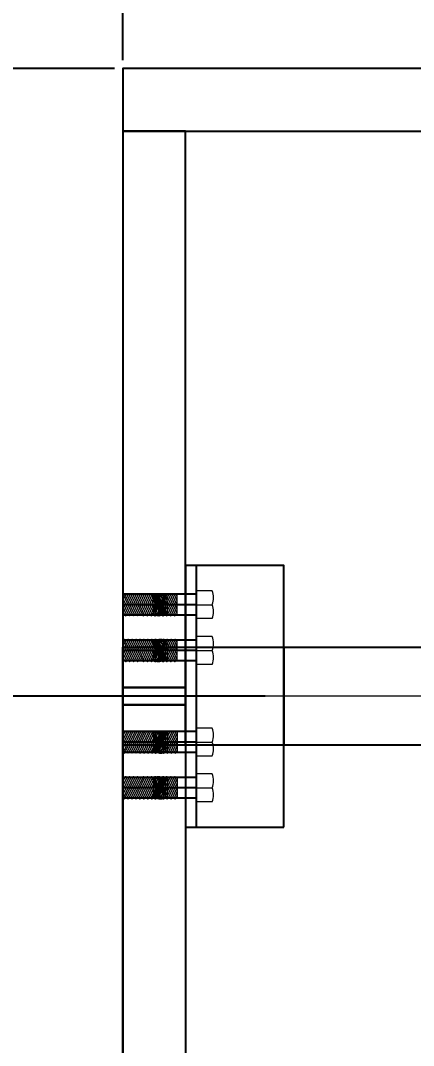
# Model space of a CAD drawing. Header units: millimetres. Extents: x 3470347 to 5996549, y -3470518 to 17149644.
# Drawn here: x 4832415 to 4832715, y 6640360 to 6641144 of the extents above; entities that cross this region are included whole.
import ezdxf

# ---------------------------------------------------------------- set-up
doc = ezdxf.new("R2010")
doc.units = ezdxf.units.MM
doc.header["$MEASUREMENT"] = 0
doc.header["$PDMODE"] = 35
doc.header["$PDSIZE"] = -5
doc.linetypes.add('CENTER', pattern=[50.8, 31.75, -6.35, 6.35, -6.35])
doc.layers.get('0').update_dxf_attribs({"linetype": 'CONTINUOUS', "lineweight": 25})
doc.layers.get('DEFPOINTS').update_dxf_attribs({"linetype": 'CONTINUOUS', "lineweight": 25})
doc.layers.add('BOLT', color=1, linetype='CONTINUOUS')
doc.layers.add('lintel', color=2, linetype='CONTINUOUS')
doc.layers.add('CENTER', color=8, linetype='CENTER', lineweight=0)
doc.layers.add('channnel', color=2, linetype='CONTINUOUS', lineweight=15)
doc.styles.add('DIM', font='geniso.shx', dxfattribs={"width": 0.85})
doc.dimstyles.new('ST-100', dxfattribs={"dimscale": 100, "dimtxt": 7, "dimasz": 5, "dimexe": 0.18, "dimexo": 0.0625, "dimgap": 0.2, "dimtad": 0, "dimdec": 0, "dimzin": 0, "dimdsep": 46, "dimtxsty": 'DIM', "dimblk": 'OPEN90', "dimcen": 0.09, "dimclrd": 256, "dimclrt": 7, "dimadec": 0, "dimazin": 0, "dimtfac": 1, "dimtdec": 0, "dimtofl": 0, "dimtmove": 0, "dimatfit": 3, "dimldrblk": 'OPEN90', "dimfxl": 1, "dimtolj": 1, "dimtzin": 0, "dimlwd": -1, "dimarcsym": 0})

# ---------------------------------------------------------------- blocks, each defined once
blk = doc.blocks.new('_Open90')
at = {"color": 0, "linetype": 'ByBlock', "lineweight": -2}
for p, q in [((-0.5, 0.5), (0, 0)), ((0, 0), (-1, 0)), ((0, 0), (-0.5, -0.5))]:
    blk.add_line(p, q, dxfattribs=at)
blk = doc.blocks.new('*D1783')
at = {"layer": 'BOLT', "color": 0, "lineweight": -2}
for p, q in [((4832601.62, 6640627.26), (4830755.26, 6640627.26)), ((4832601.62, 6634827.26), (4830755.26, 6634827.26))]:
    blk.add_line(p, q, dxfattribs=at)
at = {"layer": 'BOLT'}
for p, q in [((4830773.26, 6640127.26), (4830773.26, 6638384.96)), ((4830773.26, 6635327.26), (4830773.26, 6637069.56))]:
    blk.add_line(p, q, dxfattribs=at)
at = {"layer": 'DEFPOINTS', "color": 0}
for p in [(4832607.87, 6640627.26), (4830773.26, 6634827.26), (4832607.87, 6634827.26)]:
    blk.add_point(p, dxfattribs=at)
at = {"layer": 'BOLT', "xscale": 500, "yscale": 500, "zscale": 500}
for p, rotation in [((4830773.26, 6640627.26), 90), ((4830773.26, 6634827.26), 270)]:
    blk.add_blockref('_Open90', p, dxfattribs=dict(at, rotation=rotation))
at = {"layer": 'BOLT', "color": 7, "insert": (4830773.26, 6637727.26), "char_height": 600, "attachment_point": 5, "rotation": 90, "style": 'DIM'}
blk.add_mtext('\\A1;5800', dxfattribs=at)
blk = doc.blocks.new('*D1790')
at = {"layer": 'BOLT', "color": 0, "lineweight": -2}
for p, q in [((4832492.87, 6641113.51), (4832492.87, 6644504.97)), ((4862492.87, 6641113.51), (4862492.87, 6644504.97))]:
    blk.add_line(p, q, dxfattribs=at)
at = {"layer": 'BOLT'}
for p, q in [((4832992.87, 6644486.97), (4844999.37, 6644486.97)), ((4861992.87, 6644486.97), (4849986.37, 6644486.97))]:
    blk.add_line(p, q, dxfattribs=at)
at = {"layer": 'DEFPOINTS', "color": 0}
for p in [(4862492.87, 6644486.97), (4832492.87, 6641107.26), (4862492.87, 6641107.26)]:
    blk.add_point(p, dxfattribs=at)
at = {"layer": 'BOLT', "xscale": 500, "yscale": 500, "zscale": 500, "rotation": 180}
blk.add_blockref('_Open90', (4832492.87, 6644486.97), dxfattribs=at)
at = {"layer": 'BOLT', "xscale": 500, "yscale": 500, "zscale": 500}
blk.add_blockref('_Open90', (4862492.87, 6644486.97), dxfattribs=at)
at = {"layer": 'BOLT', "color": 7, "insert": (4847492.87, 6644486.97), "char_height": 600, "attachment_point": 5, "style": 'DIM'}
blk.add_mtext('\\A1;30000 WALL O/O', dxfattribs=at)
blk = doc.blocks.new('*D1791')
at = {"layer": 'BOLT', "color": 0, "lineweight": -2}
for p, q in [((4832486.62, 6641107.26), (4828543.91, 6641107.26)), ((4832486.62, 6611107.26), (4828543.91, 6611107.26))]:
    blk.add_line(p, q, dxfattribs=at)
at = {"layer": 'BOLT'}
for p, q in [((4828561.91, 6640607.26), (4828561.91, 6628600.76)), ((4828561.91, 6611607.26), (4828561.91, 6623613.76))]:
    blk.add_line(p, q, dxfattribs=at)
at = {"layer": 'DEFPOINTS', "color": 0}
for p in [(4832492.87, 6641107.26), (4828561.91, 6611107.26), (4832492.87, 6611107.26)]:
    blk.add_point(p, dxfattribs=at)
at = {"layer": 'BOLT', "xscale": 500, "yscale": 500, "zscale": 500}
for p, rotation in [((4828561.91, 6641107.26), 90), ((4828561.91, 6611107.26), 270)]:
    blk.add_blockref('_Open90', p, dxfattribs=dict(at, rotation=rotation))
at = {"layer": 'BOLT', "color": 7, "insert": (4828561.91, 6626107.26), "char_height": 600, "attachment_point": 5, "rotation": 90, "style": 'DIM'}
blk.add_mtext('\\A1;30000 WALL O/O', dxfattribs=at)

msp = doc.modelspace()

# ---------------------------------------------------------------- linework, layer by layer
at = {"color": 3}
msp.add_line((4832548.87, 6640727.26, 0), (4832548.87, 6640527.26, 0), dxfattribs=at)
at = {"color": 8, "linetype": 'ByBlock'}
for p, q in [((4832548.87, 6640705.26, 0), (4832492.87, 6640705.26, 0)), ((4832548.87, 6640697.26, 0), (4832492.87, 6640697.26, 0)), ((4832548.87, 6640689.26, 0), (4832492.87, 6640689.26, 0)), ((4832548.87, 6640670.26, 0), (4832492.87, 6640670.26, 0)), ((4832548.87, 6640662.26, 0), (4832492.87, 6640662.26, 0)), ((4832548.87, 6640654.26, 0), (4832492.87, 6640654.26, 0)), ((4832548.87, 6640600.26, 0), (4832492.87, 6640600.26, 0)), ((4832548.87, 6640592.26, 0), (4832492.87, 6640592.26, 0)), ((4832548.87, 6640584.26, 0), (4832492.87, 6640584.26, 0)), ((4832548.87, 6640565.26, 0), (4832492.87, 6640565.26, 0)), ((4832548.87, 6640557.26, 0), (4832492.87, 6640557.26, 0)), ((4832548.87, 6640549.26, 0), (4832492.87, 6640549.26, 0))]:
    msp.add_line(p, q, dxfattribs=at)
at = {"color": 2}
for p, q in [((4832540.87, 6640633.93, 0), (4832492.87, 6640633.93, 0)), ((4832540.87, 6640633.93, 0), (4832492.87, 6640633.93, 0)), ((4832540.87, 6640620.59, 0), (4832492.87, 6640620.59, 0)), ((4832540.87, 6640620.59, 0), (4832492.87, 6640620.59, 0))]:
    msp.add_line(p, q, dxfattribs=at)
at = {"color": 8, "elevation": 0}
msp.add_lwpolyline([(4832492.87, 6641107.26), (4832492.87, 6611107.26), (4862492.87, 6611107.26), (4862492.87, 6641107.26)], close=True, dxfattribs=at)
at = {"color": 6, "linetype": 'ByBlock', "elevation": 0}
for points in [[(4832878.7, 6641059.26), (4832878.7, 6641107.26), (4832492.87, 6641107.26), (4832492.87, 6641059.26)], [(4832492.87, 6641059.26), (4832492.87, 6640633.93), (4832540.87, 6640633.93), (4832540.87, 6641059.26)], [(4832492.87, 6634833.93), (4832492.87, 6640620.59), (4832540.87, 6640620.59), (4832540.87, 6634833.93)]]:
    msp.add_lwpolyline(points, close=True, dxfattribs=at)
at = {"color": 3, "elevation": 0}
for points in [[(4832615.87, 6640527.26), (4832615.87, 6640727.26), (4832540.87, 6640727.26), (4832540.87, 6640527.26)], [(4832540.87, 6640664.76), (4832615.87, 6640664.76), (4832615.87, 6640589.76), (4832540.87, 6640589.76)]]:
    msp.add_lwpolyline(points, close=True, dxfattribs=at)
at = {"layer": 'CENTER', "color": 8, "ltscale": 60}
msp.add_line((4864873.95, 6640627.26, 0), (4827811.52, 6640627.26, 0), dxfattribs=at)
at = {"layer": 'channnel', "color": 8, "linetype": 'ByBlock'}
for p, q in [((4832548.87, 6640707.93, 0), (4832548.87, 6640686.59, 0)), ((4832561.19, 6640707.93, 0), (4832548.87, 6640707.93, 0)), ((4832548.87, 6640705.26, 0), (4832492.87, 6640705.26, 0)), ((4832492.87, 6640705.26, 0), (4832492.87, 6640689.26, 0)), ((4832534.47, 6640689.26, 0), (4832534.47, 6640705.26, 0)), ((4832548.87, 6640697.26, 0), (4832561.19, 6640697.26, 0)), ((4832548.87, 6640689.26, 0), (4832492.87, 6640689.26, 0)), ((4832561.19, 6640686.59, 0), (4832548.87, 6640686.59, 0)), ((4832548.87, 6640670.26, 0), (4832492.87, 6640670.26, 0)), ((4832492.87, 6640670.26, 0), (4832492.87, 6640654.26, 0)), ((4832534.47, 6640654.26, 0), (4832534.47, 6640670.26, 0)), ((4832548.87, 6640672.93, 0), (4832548.87, 6640651.59, 0)), ((4832561.19, 6640672.93, 0), (4832548.87, 6640672.93, 0)), ((4832548.87, 6640662.26, 0), (4832561.19, 6640662.26, 0)), ((4832548.87, 6640654.26, 0), (4832492.87, 6640654.26, 0)), ((4832561.19, 6640651.59, 0), (4832548.87, 6640651.59, 0)), ((4832548.87, 6640600.26, 0), (4832492.87, 6640600.26, 0)), ((4832492.87, 6640584.26, 0), (4832492.87, 6640600.26, 0)), ((4832534.47, 6640600.26, 0), (4832534.47, 6640584.26, 0)), ((4832548.87, 6640581.59, 0), (4832548.87, 6640602.93, 0)), ((4832561.19, 6640602.93, 0), (4832548.87, 6640602.93, 0)), ((4832548.87, 6640592.26, 0), (4832561.19, 6640592.26, 0)), ((4832548.87, 6640584.26, 0), (4832492.87, 6640584.26, 0)), ((4832561.19, 6640581.59, 0), (4832548.87, 6640581.59, 0)), ((4832548.87, 6640546.59, 0), (4832548.87, 6640567.93, 0)), ((4832561.19, 6640567.93, 0), (4832548.87, 6640567.93, 0)), ((4832548.87, 6640565.26, 0), (4832492.87, 6640565.26, 0)), ((4832492.87, 6640549.26, 0), (4832492.87, 6640565.26, 0)), ((4832534.47, 6640565.26, 0), (4832534.47, 6640549.26, 0)), ((4832548.87, 6640557.26, 0), (4832561.19, 6640557.26, 0)), ((4832548.87, 6640549.26, 0), (4832492.87, 6640549.26, 0)), ((4832561.19, 6640546.59, 0), (4832548.87, 6640546.59, 0))]:
    msp.add_line(p, q, dxfattribs=at)
at = {"layer": 'channnel', "color": 8, "linetype": 'Continuous'}
for p, q in [((4832498.67, 6640689.84, 0), (4832492.87, 6640702.27, 0)), ((4832500.45, 6640689.26, 0), (4832493.26, 6640704.68, 0)), ((4832501.7, 6640689.84, 0), (4832494.51, 6640705.26, 0)), ((4832503.49, 6640689.26, 0), (4832496.3, 6640704.68, 0)), ((4832504.73, 6640689.84, 0), (4832497.54, 6640705.26, 0)), ((4832506.52, 6640689.26, 0), (4832499.33, 6640704.68, 0)), ((4832508.04, 6640689.26, 0), (4832500.58, 6640705.26, 0)), ((4832509.29, 6640689.84, 0), (4832502.37, 6640704.68, 0)), ((4832511.07, 6640689.26, 0), (4832503.61, 6640705.26, 0)), ((4832512.32, 6640689.84, 0), (4832505.4, 6640704.68, 0)), ((4832514.11, 6640689.26, 0), (4832506.65, 6640705.26, 0)), ((4832515.35, 6640689.84, 0), (4832508.44, 6640704.68, 0)), ((4832517.14, 6640689.26, 0), (4832509.68, 6640705.26, 0)), ((4832518.39, 6640689.84, 0), (4832511.47, 6640704.68, 0)), ((4832520.18, 6640689.26, 0), (4832512.72, 6640705.26, 0)), ((4832521.42, 6640689.84, 0), (4832514.5, 6640704.68, 0)), ((4832522.75, 6640689.26, 0), (4832515.29, 6640705.26, 0)), ((4832515.49, 6640689.84, 0), (4832520.57, 6640704.68, 0)), ((4832523.21, 6640689.26, 0), (4832515.75, 6640705.26, 0)), ((4832516.68, 6640689.26, 0), (4832515.89, 6640705.26, 0)), ((4832524, 6640689.84, 0), (4832517.08, 6640704.68, 0)), ((4832517.28, 6640689.26, 0), (4832521.82, 6640705.26, 0)), ((4832524.46, 6640689.84, 0), (4832517.54, 6640704.68, 0)), ((4832517.93, 6640689.84, 0), (4832517.68, 6640704.68, 0)), ((4832525.78, 6640689.26, 0), (4832518.32, 6640705.26, 0)), ((4832526.25, 6640689.26, 0), (4832518.78, 6640705.26, 0)), ((4832519.72, 6640689.26, 0), (4832524.26, 6640705.26, 0)), ((4832519.96, 6640705.01, 0), (4832519.84, 6640705.26, 0)), ((4832527.03, 6640689.84, 0), (4832520.11, 6640704.68, 0)), ((4832520.96, 6640689.84, 0), (4832526.04, 6640704.68, 0)), ((4832528.82, 6640689.26, 0), (4832521.36, 6640705.26, 0)), ((4832522.99, 6640705.01, 0), (4832522.88, 6640705.26, 0)), ((4832530.07, 6640689.84, 0), (4832523.15, 6640704.68, 0)), ((4832523.86, 6640689.84, 0), (4832523.61, 6640704.68, 0)), ((4832531.85, 6640689.26, 0), (4832524.39, 6640705.26, 0)), ((4832525.65, 6640689.26, 0), (4832524.85, 6640705.26, 0)), ((4832526.03, 6640705.01, 0), (4832525.91, 6640705.26, 0)), ((4832533.1, 6640689.84, 0), (4832526.18, 6640704.68, 0)), ((4832526.89, 6640689.84, 0), (4832526.64, 6640704.68, 0)), ((4832534.47, 6640690.15, 0), (4832527.43, 6640705.26, 0)), ((4832529.06, 6640705.01, 0), (4832528.94, 6640705.26, 0)), ((4832534.47, 6640693.41, 0), (4832529.21, 6640704.68, 0)), ((4832534.47, 6640696.66, 0), (4832530.46, 6640705.26, 0)), ((4832532.09, 6640705.01, 0), (4832531.98, 6640705.26, 0)), ((4832534.47, 6640699.91, 0), (4832532.25, 6640704.68, 0)), ((4832534.47, 6640703.17, 0), (4832533.5, 6640705.26, 0)), ((4832535.13, 6640705.01, 0), (4832535.01, 6640705.26, 0)), ((4832497.42, 6640689.26, 0), (4832492.87, 6640699.02, 0)), ((4832495.63, 6640689.84, 0), (4832492.87, 6640695.76, 0)), ((4832494.39, 6640689.26, 0), (4832492.87, 6640692.51, 0)), ((4832500.45, 6640654.26, 0), (4832493.26, 6640669.68, 0)), ((4832501.7, 6640654.84, 0), (4832494.51, 6640670.26, 0)), ((4832503.49, 6640654.26, 0), (4832496.3, 6640669.68, 0)), ((4832504.73, 6640654.84, 0), (4832497.54, 6640670.26, 0)), ((4832506.52, 6640654.26, 0), (4832499.33, 6640669.68, 0)), ((4832508.04, 6640654.26, 0), (4832500.58, 6640670.26, 0)), ((4832509.29, 6640654.84, 0), (4832502.37, 6640669.68, 0)), ((4832511.07, 6640654.26, 0), (4832503.61, 6640670.26, 0)), ((4832512.32, 6640654.84, 0), (4832505.4, 6640669.68, 0)), ((4832514.11, 6640654.26, 0), (4832506.65, 6640670.26, 0)), ((4832515.35, 6640654.84, 0), (4832508.44, 6640669.68, 0)), ((4832517.14, 6640654.26, 0), (4832509.68, 6640670.26, 0)), ((4832518.39, 6640654.84, 0), (4832511.47, 6640669.68, 0)), ((4832520.18, 6640654.26, 0), (4832512.72, 6640670.26, 0)), ((4832521.42, 6640654.84, 0), (4832514.5, 6640669.68, 0)), ((4832522.75, 6640654.26, 0), (4832515.29, 6640670.26, 0)), ((4832515.49, 6640654.84, 0), (4832520.57, 6640669.68, 0)), ((4832523.21, 6640654.26, 0), (4832515.75, 6640670.26, 0)), ((4832516.68, 6640654.26, 0), (4832515.89, 6640670.26, 0)), ((4832524, 6640654.84, 0), (4832517.08, 6640669.68, 0)), ((4832517.28, 6640654.26, 0), (4832521.82, 6640670.26, 0)), ((4832524.46, 6640654.84, 0), (4832517.54, 6640669.68, 0)), ((4832517.93, 6640654.84, 0), (4832517.68, 6640669.68, 0)), ((4832525.78, 6640654.26, 0), (4832518.32, 6640670.26, 0)), ((4832526.25, 6640654.26, 0), (4832518.78, 6640670.26, 0)), ((4832519.72, 6640654.26, 0), (4832524.26, 6640670.26, 0)), ((4832519.96, 6640670.01, 0), (4832519.84, 6640670.26, 0)), ((4832527.03, 6640654.84, 0), (4832520.11, 6640669.68, 0)), ((4832520.96, 6640654.84, 0), (4832526.04, 6640669.68, 0)), ((4832528.82, 6640654.26, 0), (4832521.36, 6640670.26, 0)), ((4832522.99, 6640670.01, 0), (4832522.88, 6640670.26, 0)), ((4832530.07, 6640654.84, 0), (4832523.15, 6640669.68, 0)), ((4832523.86, 6640654.84, 0), (4832523.61, 6640669.68, 0)), ((4832531.85, 6640654.26, 0), (4832524.39, 6640670.26, 0)), ((4832525.65, 6640654.26, 0), (4832524.85, 6640670.26, 0)), ((4832526.03, 6640670.01, 0), (4832525.91, 6640670.26, 0)), ((4832533.1, 6640654.84, 0), (4832526.18, 6640669.68, 0)), ((4832526.89, 6640654.84, 0), (4832526.64, 6640669.68, 0)), ((4832534.47, 6640655.15, 0), (4832527.43, 6640670.26, 0)), ((4832529.06, 6640670.01, 0), (4832528.94, 6640670.26, 0)), ((4832534.47, 6640658.41, 0), (4832529.21, 6640669.68, 0)), ((4832534.47, 6640661.66, 0), (4832530.46, 6640670.26, 0)), ((4832532.09, 6640670.01, 0), (4832531.98, 6640670.26, 0)), ((4832534.47, 6640664.91, 0), (4832532.25, 6640669.68, 0)), ((4832534.47, 6640668.17, 0), (4832533.5, 6640670.26, 0)), ((4832535.13, 6640670.01, 0), (4832535.01, 6640670.26, 0)), ((4832498.67, 6640654.84, 0), (4832492.87, 6640667.27, 0)), ((4832497.42, 6640654.26, 0), (4832492.87, 6640664.02, 0)), ((4832495.63, 6640654.84, 0), (4832492.87, 6640660.76, 0)), ((4832494.39, 6640654.26, 0), (4832492.87, 6640657.51, 0)), ((4832494.39, 6640600.26, 0), (4832492.87, 6640597.01, 0)), ((4832497.42, 6640600.26, 0), (4832492.87, 6640590.5, 0)), ((4832495.63, 6640599.68, 0), (4832492.87, 6640593.76, 0)), ((4832498.67, 6640599.68, 0), (4832492.87, 6640587.25, 0)), ((4832500.45, 6640600.26, 0), (4832493.26, 6640584.84, 0)), ((4832501.7, 6640599.68, 0), (4832494.51, 6640584.26, 0)), ((4832503.49, 6640600.26, 0), (4832496.3, 6640584.84, 0)), ((4832504.73, 6640599.68, 0), (4832497.54, 6640584.26, 0)), ((4832506.52, 6640600.26, 0), (4832499.33, 6640584.84, 0)), ((4832508.04, 6640600.26, 0), (4832500.58, 6640584.26, 0)), ((4832509.29, 6640599.68, 0), (4832502.37, 6640584.84, 0)), ((4832511.07, 6640600.26, 0), (4832503.61, 6640584.26, 0)), ((4832512.32, 6640599.68, 0), (4832505.4, 6640584.84, 0)), ((4832514.11, 6640600.26, 0), (4832506.65, 6640584.26, 0)), ((4832515.35, 6640599.68, 0), (4832508.44, 6640584.84, 0)), ((4832517.14, 6640600.26, 0), (4832509.68, 6640584.26, 0)), ((4832518.39, 6640599.68, 0), (4832511.47, 6640584.84, 0)), ((4832520.18, 6640600.26, 0), (4832512.72, 6640584.26, 0)), ((4832521.42, 6640599.68, 0), (4832514.5, 6640584.84, 0)), ((4832522.75, 6640600.26, 0), (4832515.29, 6640584.26, 0)), ((4832515.49, 6640599.68, 0), (4832520.57, 6640584.84, 0)), ((4832523.21, 6640600.26, 0), (4832515.75, 6640584.26, 0)), ((4832516.68, 6640600.26, 0), (4832515.89, 6640584.26, 0)), ((4832524, 6640599.68, 0), (4832517.08, 6640584.84, 0)), ((4832517.28, 6640600.26, 0), (4832521.82, 6640584.26, 0)), ((4832524.46, 6640599.68, 0), (4832517.54, 6640584.84, 0)), ((4832517.93, 6640599.68, 0), (4832517.68, 6640584.84, 0)), ((4832525.78, 6640600.26, 0), (4832518.32, 6640584.26, 0)), ((4832526.25, 6640600.26, 0), (4832518.78, 6640584.26, 0)), ((4832519.72, 6640600.26, 0), (4832524.26, 6640584.26, 0)), ((4832527.03, 6640599.68, 0), (4832520.11, 6640584.84, 0)), ((4832520.96, 6640599.68, 0), (4832526.04, 6640584.84, 0)), ((4832528.82, 6640600.26, 0), (4832521.36, 6640584.26, 0)), ((4832530.07, 6640599.68, 0), (4832523.15, 6640584.84, 0)), ((4832523.86, 6640599.68, 0), (4832523.61, 6640584.84, 0)), ((4832531.85, 6640600.26, 0), (4832524.39, 6640584.26, 0)), ((4832525.65, 6640600.26, 0), (4832524.85, 6640584.26, 0)), ((4832533.1, 6640599.68, 0), (4832526.18, 6640584.84, 0)), ((4832526.89, 6640599.68, 0), (4832526.64, 6640584.84, 0)), ((4832534.47, 6640599.37, 0), (4832527.43, 6640584.26, 0)), ((4832534.47, 6640596.12, 0), (4832529.21, 6640584.84, 0)), ((4832534.47, 6640592.86, 0), (4832530.46, 6640584.26, 0)), ((4832519.96, 6640584.51, 0), (4832519.84, 6640584.26, 0)), ((4832522.99, 6640584.51, 0), (4832522.88, 6640584.26, 0)), ((4832526.03, 6640584.51, 0), (4832525.91, 6640584.26, 0)), ((4832529.06, 6640584.51, 0), (4832528.94, 6640584.26, 0)), ((4832532.09, 6640584.51, 0), (4832531.98, 6640584.26, 0)), ((4832534.47, 6640589.61, 0), (4832532.25, 6640584.84, 0)), ((4832534.47, 6640586.35, 0), (4832533.5, 6640584.26, 0)), ((4832535.13, 6640584.51, 0), (4832535.01, 6640584.26, 0)), ((4832494.39, 6640565.26, 0), (4832492.87, 6640562.01, 0)), ((4832497.42, 6640565.26, 0), (4832492.87, 6640555.5, 0)), ((4832495.63, 6640564.68, 0), (4832492.87, 6640558.76, 0)), ((4832498.67, 6640564.68, 0), (4832492.87, 6640552.25, 0)), ((4832500.45, 6640565.26, 0), (4832493.26, 6640549.84, 0)), ((4832501.7, 6640564.68, 0), (4832494.51, 6640549.26, 0)), ((4832503.49, 6640565.26, 0), (4832496.3, 6640549.84, 0)), ((4832504.73, 6640564.68, 0), (4832497.54, 6640549.26, 0)), ((4832506.52, 6640565.26, 0), (4832499.33, 6640549.84, 0)), ((4832508.04, 6640565.26, 0), (4832500.58, 6640549.26, 0)), ((4832509.29, 6640564.68, 0), (4832502.37, 6640549.84, 0)), ((4832511.07, 6640565.26, 0), (4832503.61, 6640549.26, 0)), ((4832512.32, 6640564.68, 0), (4832505.4, 6640549.84, 0)), ((4832514.11, 6640565.26, 0), (4832506.65, 6640549.26, 0)), ((4832515.35, 6640564.68, 0), (4832508.44, 6640549.84, 0)), ((4832517.14, 6640565.26, 0), (4832509.68, 6640549.26, 0)), ((4832518.39, 6640564.68, 0), (4832511.47, 6640549.84, 0)), ((4832520.18, 6640565.26, 0), (4832512.72, 6640549.26, 0)), ((4832521.42, 6640564.68, 0), (4832514.5, 6640549.84, 0)), ((4832522.75, 6640565.26, 0), (4832515.29, 6640549.26, 0)), ((4832515.49, 6640564.68, 0), (4832520.57, 6640549.84, 0)), ((4832523.21, 6640565.26, 0), (4832515.75, 6640549.26, 0)), ((4832516.68, 6640565.26, 0), (4832515.89, 6640549.26, 0)), ((4832524, 6640564.68, 0), (4832517.08, 6640549.84, 0)), ((4832517.28, 6640565.26, 0), (4832521.82, 6640549.26, 0)), ((4832524.46, 6640564.68, 0), (4832517.54, 6640549.84, 0)), ((4832517.93, 6640564.68, 0), (4832517.68, 6640549.84, 0)), ((4832525.78, 6640565.26, 0), (4832518.32, 6640549.26, 0)), ((4832526.25, 6640565.26, 0), (4832518.78, 6640549.26, 0)), ((4832519.72, 6640565.26, 0), (4832524.26, 6640549.26, 0)), ((4832527.03, 6640564.68, 0), (4832520.11, 6640549.84, 0)), ((4832520.96, 6640564.68, 0), (4832526.04, 6640549.84, 0)), ((4832528.82, 6640565.26, 0), (4832521.36, 6640549.26, 0)), ((4832530.07, 6640564.68, 0), (4832523.15, 6640549.84, 0)), ((4832523.86, 6640564.68, 0), (4832523.61, 6640549.84, 0)), ((4832531.85, 6640565.26, 0), (4832524.39, 6640549.26, 0)), ((4832525.65, 6640565.26, 0), (4832524.85, 6640549.26, 0)), ((4832533.1, 6640564.68, 0), (4832526.18, 6640549.84, 0)), ((4832526.89, 6640564.68, 0), (4832526.64, 6640549.84, 0)), ((4832534.47, 6640564.37, 0), (4832527.43, 6640549.26, 0)), ((4832534.47, 6640561.12, 0), (4832529.21, 6640549.84, 0)), ((4832534.47, 6640557.86, 0), (4832530.46, 6640549.26, 0)), ((4832534.47, 6640554.61, 0), (4832532.25, 6640549.84, 0)), ((4832534.47, 6640551.35, 0), (4832533.5, 6640549.26, 0)), ((4832519.96, 6640549.51, 0), (4832519.84, 6640549.26, 0)), ((4832522.99, 6640549.51, 0), (4832522.88, 6640549.26, 0)), ((4832526.03, 6640549.51, 0), (4832525.91, 6640549.26, 0)), ((4832529.06, 6640549.51, 0), (4832528.94, 6640549.26, 0)), ((4832532.09, 6640549.51, 0), (4832531.98, 6640549.26, 0)), ((4832535.13, 6640549.51, 0), (4832535.01, 6640549.26, 0))]:
    msp.add_line(p, q, dxfattribs=at)
at = {"layer": 'channnel', "color": 8, "linetype": 'ByBlock'}
for centre in [(4832547.65, 6640702.59, 0), (4832547.65, 6640691.93, 0), (4832547.65, 6640667.59, 0), (4832547.65, 6640656.93, 0), (4832547.65, 6640597.59, 0), (4832547.65, 6640586.93, 0), (4832547.65, 6640562.59, 0), (4832547.65, 6640551.93, 0)]:
    msp.add_arc(centre, 14.55, 338.49843, 21.50157, dxfattribs=at)
at = {"layer": 'channnel', "color": 8, "linetype": 'Continuous'}
for centre, radius, start, end in [((4832493.89, 6640704.97, 0), 0.688, 25, 205), ((4832496.92, 6640704.97, 0), 0.688, 25, 205), ((4832499.96, 6640704.97, 0), 0.688, 25, 205), ((4832502.99, 6640704.97, 0), 0.688, 25, 205), ((4832506.02, 6640704.97, 0), 0.688, 25, 205), ((4832509.06, 6640704.97, 0), 0.688, 25, 205), ((4832512.09, 6640704.97, 0), 0.688, 25, 205), ((4832515.13, 6640704.97, 0), 0.687, 25, 205), ((4832521.79, 6640725.68, 0), 21.43, 252.35517, 281.45871), ((4832522.38, 6640725.68, 0), 21.43, 252.35517, 281.45871), ((4832517.7, 6640704.97, 0), 0.688, 25, 205), ((4832518.16, 6640704.97, 0), 0.688, 25, 205), ((4832521.63, 6640697.41, 0), 8.28, 71.5284, 118.5661), ((4832520.74, 6640704.97, 0), 0.688, 25, 205), ((4832521.2, 6640704.97, 0), 0.688, 25, 205), ((4832523.77, 6640704.97, 0), 0.688, 25, 205), ((4832524.23, 6640704.97, 0), 0.688, 25, 205), ((4832526.8, 6640704.97, 0), 0.688, 25, 205), ((4832529.84, 6640704.97, 0), 0.688, 25, 205), ((4832532.87, 6640704.97, 0), 0.688, 25, 205), ((4832495.01, 6640689.55, 0), 0.688, 205, 25), ((4832498.04, 6640689.55, 0), 0.687, 205, 25), ((4832501.08, 6640689.55, 0), 0.688, 205, 25), ((4832504.11, 6640689.55, 0), 0.688, 205, 25), ((4832508.66, 6640689.55, 0), 0.688, 205, 25), ((4832511.7, 6640689.55, 0), 0.688, 205, 25), ((4832514.73, 6640689.55, 0), 0.687, 205, 25), ((4832519.75, 6640668.84, 0), 21.43, 72.35517, 101.45871), ((4832517.31, 6640689.55, 0), 0.687, 205, 25), ((4832517.77, 6640689.55, 0), 0.688, 205, 25), ((4832519.9, 6640697.11, 0), 8.28, 251.5284, 298.5661), ((4832520.34, 6640689.55, 0), 0.687, 205, 25), ((4832520.8, 6640689.55, 0), 0.688, 205, 25), ((4832523.37, 6640689.55, 0), 0.687, 205, 25), ((4832523.83, 6640689.55, 0), 0.687, 205, 25), ((4832526.27, 6640689.55, 0), 0.688, 205, 25), ((4832526.41, 6640689.55, 0), 0.687, 205, 25), ((4832529.44, 6640689.55, 0), 0.687, 205, 25), ((4832532.48, 6640689.55, 0), 0.687, 205, 25), ((4832493.89, 6640669.97, 0), 0.688, 25, 205), ((4832496.92, 6640669.97, 0), 0.688, 25, 205), ((4832499.96, 6640669.97, 0), 0.688, 25, 205), ((4832502.99, 6640669.97, 0), 0.688, 25, 205), ((4832506.02, 6640669.97, 0), 0.688, 25, 205), ((4832509.06, 6640669.97, 0), 0.688, 25, 205), ((4832512.09, 6640669.97, 0), 0.688, 25, 205), ((4832515.13, 6640669.97, 0), 0.687, 25, 205), ((4832521.79, 6640690.68, 0), 21.43, 252.35517, 281.45871), ((4832522.38, 6640690.68, 0), 21.43, 252.35517, 281.45871), ((4832517.7, 6640669.97, 0), 0.688, 25, 205), ((4832518.16, 6640669.97, 0), 0.688, 25, 205), ((4832521.63, 6640662.41, 0), 8.28, 71.5284, 118.5661), ((4832520.74, 6640669.97, 0), 0.688, 25, 205), ((4832521.2, 6640669.97, 0), 0.688, 25, 205), ((4832523.77, 6640669.97, 0), 0.688, 25, 205), ((4832524.23, 6640669.97, 0), 0.688, 25, 205), ((4832526.8, 6640669.97, 0), 0.688, 25, 205), ((4832529.84, 6640669.97, 0), 0.688, 25, 205), ((4832532.87, 6640669.97, 0), 0.688, 25, 205), ((4832495.01, 6640654.55, 0), 0.688, 205, 25), ((4832498.04, 6640654.55, 0), 0.687, 205, 25), ((4832501.08, 6640654.55, 0), 0.688, 205, 25), ((4832504.11, 6640654.55, 0), 0.688, 205, 25), ((4832508.66, 6640654.55, 0), 0.688, 205, 25), ((4832511.7, 6640654.55, 0), 0.688, 205, 25), ((4832514.73, 6640654.55, 0), 0.687, 205, 25), ((4832519.75, 6640633.84, 0), 21.43, 72.35517, 101.45871), ((4832517.31, 6640654.55, 0), 0.687, 205, 25), ((4832517.77, 6640654.55, 0), 0.688, 205, 25), ((4832519.9, 6640662.11, 0), 8.28, 251.5284, 298.5661), ((4832520.34, 6640654.55, 0), 0.687, 205, 25), ((4832520.8, 6640654.55, 0), 0.688, 205, 25), ((4832523.37, 6640654.55, 0), 0.687, 205, 25), ((4832523.83, 6640654.55, 0), 0.687, 205, 25), ((4832526.27, 6640654.55, 0), 0.688, 205, 25), ((4832526.41, 6640654.55, 0), 0.687, 205, 25), ((4832529.44, 6640654.55, 0), 0.687, 205, 25), ((4832532.48, 6640654.55, 0), 0.687, 205, 25), ((4832495.01, 6640599.97, 0), 0.688, 335, 155), ((4832498.04, 6640599.97, 0), 0.687, 335, 155), ((4832501.08, 6640599.97, 0), 0.688, 335, 155), ((4832504.11, 6640599.97, 0), 0.688, 335, 155), ((4832508.66, 6640599.97, 0), 0.688, 335, 155), ((4832511.7, 6640599.97, 0), 0.688, 335, 155), ((4832514.73, 6640599.97, 0), 0.687, 335, 155), ((4832519.75, 6640620.68, 0), 21.43, 258.54129, 287.64483), ((4832517.31, 6640599.97, 0), 0.687, 335, 155), ((4832517.77, 6640599.97, 0), 0.688, 335, 155), ((4832519.9, 6640592.41, 0), 8.28, 61.4339, 108.4716), ((4832520.34, 6640599.97, 0), 0.687, 335, 155), ((4832520.8, 6640599.97, 0), 0.688, 335, 155), ((4832523.37, 6640599.97, 0), 0.687, 335, 155), ((4832523.83, 6640599.97, 0), 0.687, 335, 155), ((4832526.27, 6640599.97, 0), 0.688, 335, 155), ((4832526.41, 6640599.97, 0), 0.687, 335, 155), ((4832529.44, 6640599.97, 0), 0.687, 335, 155), ((4832532.48, 6640599.97, 0), 0.687, 335, 155), ((4832493.89, 6640584.55, 0), 0.688, 155, 335), ((4832496.92, 6640584.55, 0), 0.688, 155, 335), ((4832499.96, 6640584.55, 0), 0.688, 155, 335), ((4832502.99, 6640584.55, 0), 0.688, 155, 335), ((4832506.02, 6640584.55, 0), 0.688, 155, 335), ((4832509.06, 6640584.55, 0), 0.688, 155, 335), ((4832512.09, 6640584.55, 0), 0.688, 155, 335), ((4832515.13, 6640584.55, 0), 0.687, 155, 335), ((4832521.79, 6640563.84, 0), 21.43, 78.54129, 107.64483), ((4832522.38, 6640563.84, 0), 21.43, 78.54129, 107.64483), ((4832517.7, 6640584.55, 0), 0.688, 155, 335), ((4832518.16, 6640584.55, 0), 0.688, 155, 335), ((4832521.63, 6640592.11, 0), 8.28, 241.4339, 288.4716), ((4832520.74, 6640584.55, 0), 0.688, 155, 335), ((4832521.2, 6640584.55, 0), 0.688, 155, 335), ((4832523.77, 6640584.55, 0), 0.688, 155, 335), ((4832524.23, 6640584.55, 0), 0.688, 155, 335), ((4832526.8, 6640584.55, 0), 0.688, 155, 335), ((4832529.84, 6640584.55, 0), 0.688, 155, 335), ((4832532.87, 6640584.55, 0), 0.688, 155, 335), ((4832495.01, 6640564.97, 0), 0.688, 335, 155), ((4832498.04, 6640564.97, 0), 0.687, 335, 155), ((4832501.08, 6640564.97, 0), 0.688, 335, 155), ((4832504.11, 6640564.97, 0), 0.688, 335, 155), ((4832508.66, 6640564.97, 0), 0.688, 335, 155), ((4832511.7, 6640564.97, 0), 0.688, 335, 155), ((4832514.73, 6640564.97, 0), 0.687, 335, 155), ((4832519.75, 6640585.68, 0), 21.43, 258.54129, 287.64483), ((4832517.31, 6640564.97, 0), 0.687, 335, 155), ((4832517.77, 6640564.97, 0), 0.688, 335, 155), ((4832519.9, 6640557.41, 0), 8.28, 61.4339, 108.4716), ((4832520.34, 6640564.97, 0), 0.687, 335, 155), ((4832520.8, 6640564.97, 0), 0.688, 335, 155), ((4832523.37, 6640564.97, 0), 0.687, 335, 155), ((4832523.83, 6640564.97, 0), 0.687, 335, 155), ((4832526.27, 6640564.97, 0), 0.688, 335, 155), ((4832526.41, 6640564.97, 0), 0.687, 335, 155), ((4832529.44, 6640564.97, 0), 0.687, 335, 155), ((4832532.48, 6640564.97, 0), 0.687, 335, 155), ((4832493.89, 6640549.55, 0), 0.688, 155, 335), ((4832496.92, 6640549.55, 0), 0.688, 155, 335), ((4832499.96, 6640549.55, 0), 0.688, 155, 335), ((4832502.99, 6640549.55, 0), 0.688, 155, 335), ((4832506.02, 6640549.55, 0), 0.688, 155, 335), ((4832509.06, 6640549.55, 0), 0.688, 155, 335), ((4832512.09, 6640549.55, 0), 0.688, 155, 335), ((4832515.13, 6640549.55, 0), 0.687, 155, 335), ((4832521.79, 6640528.84, 0), 21.43, 78.54129, 107.64483), ((4832522.38, 6640528.84, 0), 21.43, 78.54129, 107.64483), ((4832517.7, 6640549.55, 0), 0.688, 155, 335), ((4832518.16, 6640549.55, 0), 0.688, 155, 335), ((4832521.63, 6640557.11, 0), 8.28, 241.4339, 288.4716), ((4832520.74, 6640549.55, 0), 0.688, 155, 335), ((4832521.2, 6640549.55, 0), 0.688, 155, 335), ((4832523.77, 6640549.55, 0), 0.688, 155, 335), ((4832524.23, 6640549.55, 0), 0.688, 155, 335), ((4832526.8, 6640549.55, 0), 0.688, 155, 335), ((4832529.84, 6640549.55, 0), 0.688, 155, 335), ((4832532.87, 6640549.55, 0), 0.688, 155, 335)]:
    msp.add_arc(centre, radius, start, end, dxfattribs=at)
at = {"layer": 'lintel', "color": 5, "linetype": 'ByBlock', "elevation": 0}
msp.add_lwpolyline([(4832492.87, 6640589.76), (4832492.87, 6640664.76), (4832847.87, 6640664.76), (4832847.87, 6640589.76), (4832492.87, 6640589.76)], dxfattribs=at)

# ---------------------------------------------------------------- dimensions: what is measured, and where the dimension line sits
at = {"layer": 'BOLT'}
dim = msp.add_linear_dim(base=(4862492.87, 6644486.97, 0), p1=(4832492.87, 6641107.26, 0), p2=(4862492.87, 6641107.26, 0), text='<> WALL O/O', dimstyle='ST-100', override={"dimtxt": 6, "dimtxsty": 'DIM', "dimblk": 'Open90', "dimtmove": 1}, dxfattribs=at)
dim.commit()
dim.dimension.update_dxf_attribs({"geometry": '*D1790', "text_midpoint": (4847492.87, 6644486.97, 0)})
dim = msp.add_linear_dim(base=(4828561.91, 6611107.26, 0), p1=(4832492.87, 6641107.26, 0), p2=(4832492.87, 6611107.26, 0), angle=90, text='<> WALL O/O', dimstyle='ST-100', override={"dimtxt": 6, "dimtxsty": 'DIM', "dimblk": 'Open90', "dimtmove": 1}, dxfattribs=at)
dim.commit()
dim.dimension.update_dxf_attribs({"geometry": '*D1791', "text_midpoint": (4828561.91, 6626107.26, 0)})
dim = msp.add_linear_dim(base=(4830773.26, 6634827.26, 0), p1=(4832607.87, 6640627.26, 0), p2=(4832607.87, 6634827.26, 0), angle=270, dimstyle='ST-100', override={"dimtxt": 6, "dimblk": 'Open90', "dimtmove": 1}, dxfattribs=at)
dim.commit()
dim.dimension.update_dxf_attribs({"geometry": '*D1783', "text_midpoint": (4830773.26, 6637727.26, 0)})

doc.saveas('drawing.dxf')
